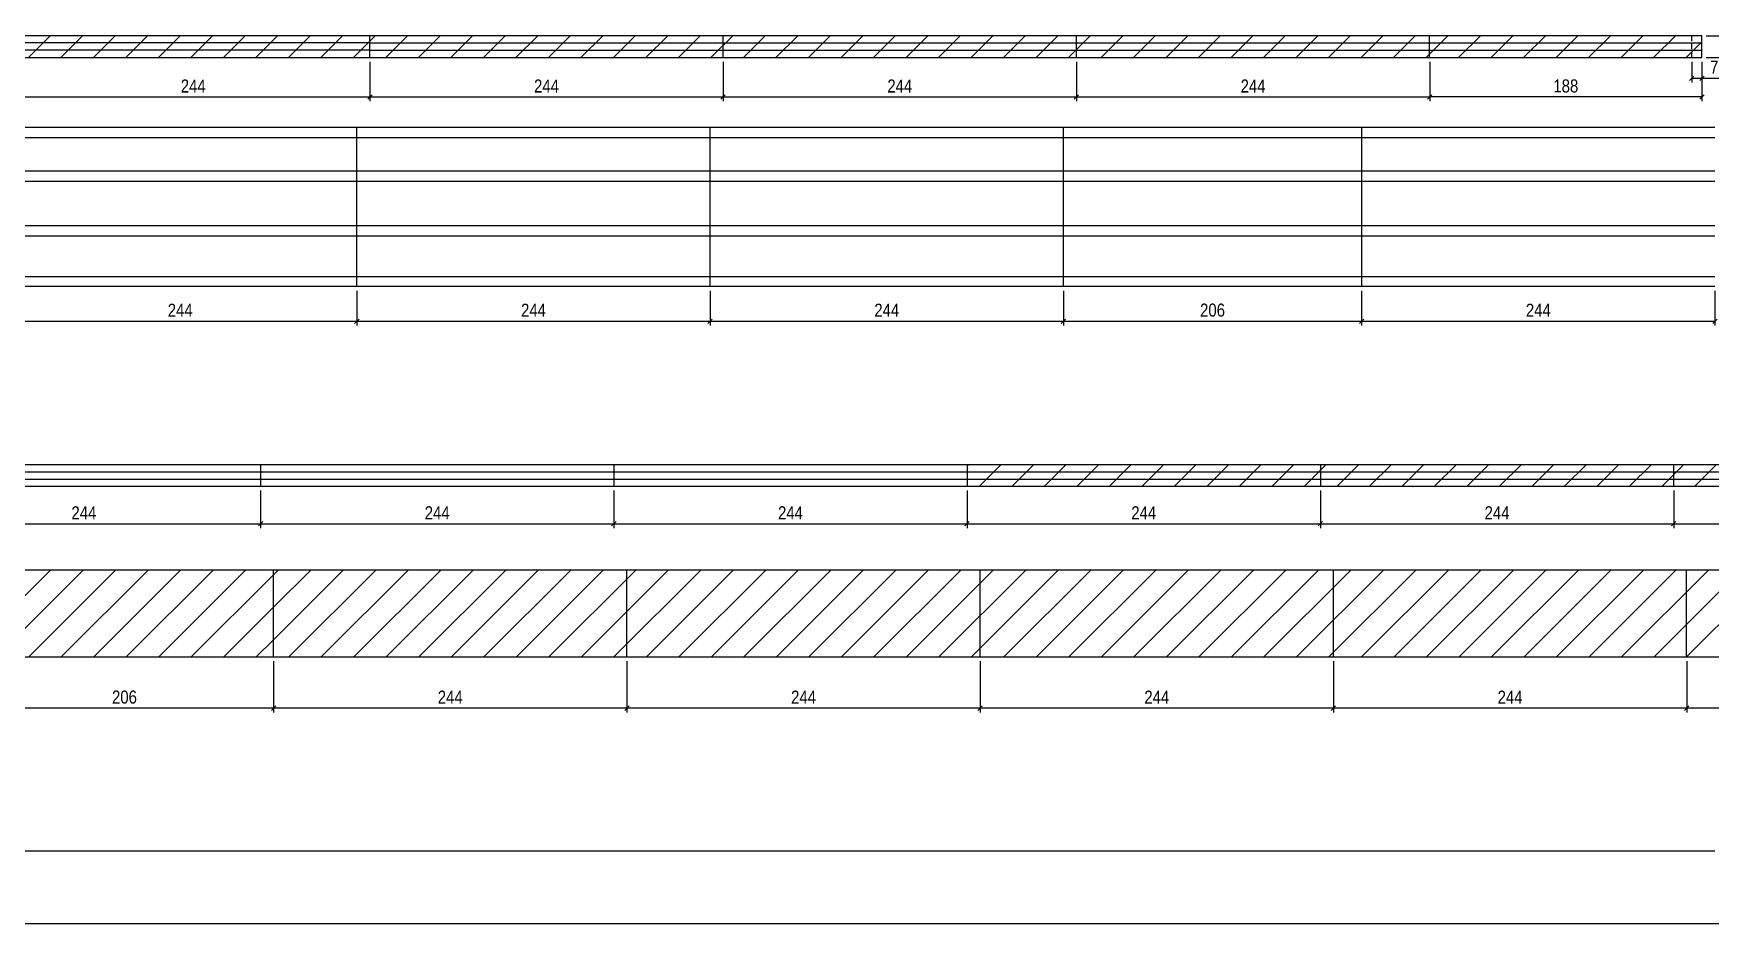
# Model space of a CAD drawing. Extents: x -3557 to 8661, y -614 to 3008.
# Drawn here: x -2554 to -1396, y 1970 to 2585 of the extents above; entities that cross this region are included whole.
import ezdxf

# ---------------------------------------------------------------- set-up
doc = ezdxf.new("R2010")
doc.units = 0
doc.linetypes.add('HIDDEN', pattern=[0.375, 0.25, -0.125])
for name, color, linetype in [('71', 6, 'Continuous'), ('COTA', 241, 'Continuous'), ('F-LAJES', 3, 'Continuous'), ('Painéis', 200, 'Continuous'), ('SARR_2.2x7', 40, 'Continuous')]:
    doc.layers.add(name, color=color, linetype=linetype)
doc.layers.add('Hachura', color=251, linetype='Continuous', lineweight=9)
doc.styles.add('COTA TECNICA-50', font='techl___.ttf', dxfattribs={"height": 9})
doc.dimstyles.new('COTA PAINEL-50', dxfattribs={"dimtxt": 9, "dimasz": 3, "dimexe": 3, "dimexo": 3, "dimgap": 3, "dimtad": 1, "dimdec": 1, "dimzin": 12, "dimdsep": 46, "dimtxsty": 'COTA TECNICA-50', "dimblk1": 'OBLIQUE', "dimblk2": 'OBLIQUE', "dimsah": 1, "dimcen": 0.9, "dimclrd": 4, "dimclre": 4, "dimclrt": 240, "dimadec": 1, "dimazin": 3, "dimtfac": 1, "dimtdec": 1, "dimtmove": 0, "dimatfit": 3, "dimfxl": 1, "dimtolj": 1, "dimtzin": 12, "dimarcsym": 0})
pattern_1 = [(45, (-5980.992, -34.354), (-11.22532, 11.22532), [])]

# ---------------------------------------------------------------- blocks, each defined once
blk = doc.blocks.new('_Oblique')
at = {"color": 0, "linetype": 'ByBlock', "lineweight": -2}
blk.add_line((-0.5, -0.5), (0.5, 0.5), dxfattribs=at)
blk = doc.blocks.new('*D242')
at = {"layer": 'COTA', "color": 4, "lineweight": -2, "transparency": 16777216}
for p, q in [((-1900.3, 2151.5), (-1900.3, 2116.1)), ((-1656.3, 2151.5), (-1656.3, 2116.1)), ((-1656.3, 2119.1), (-1900.3, 2119.1))]:
    blk.add_line(p, q, dxfattribs=at)
at = {"layer": 'Defpoints', "color": 0, "transparency": 16777216}
for p in [(-1900.3, 2154.5), (-1656.3, 2154.5), (-1900.3, 2119.1)]:
    blk.add_point(p, dxfattribs=at)
at = {"layer": 'COTA', "color": 4, "lineweight": -2, "transparency": 16777216, "xscale": 3, "yscale": 3, "zscale": 3, "rotation": 180}
blk.add_blockref('_Oblique', (-1900.3, 2119.1), dxfattribs=at)
at = {"layer": 'COTA', "color": 4, "lineweight": -2, "transparency": 16777216, "xscale": 3, "yscale": 3, "zscale": 3}
blk.add_blockref('_Oblique', (-1656.3, 2119.1), dxfattribs=at)
at = {"layer": 'COTA', "color": 240, "transparency": 16777216, "insert": (-1778.3, 2126.7), "char_height": 9, "attachment_point": 5, "style": 'COTA TECNICA-50'}
blk.add_mtext('\\A1;244', dxfattribs=at)
blk = doc.blocks.new('*D472')
at = {"layer": 'COTA', "color": 4, "lineweight": -2, "transparency": 16777216}
for p, q in [((-2144.3, 2151.5), (-2144.3, 2116.1)), ((-1900.3, 2151.5), (-1900.3, 2116.1)), ((-1900.3, 2119.1), (-2144.3, 2119.1))]:
    blk.add_line(p, q, dxfattribs=at)
at = {"layer": 'Defpoints', "color": 0, "transparency": 16777216}
for p in [(-2144.3, 2154.5), (-1900.3, 2154.5), (-2144.3, 2119.1)]:
    blk.add_point(p, dxfattribs=at)
at = {"layer": 'COTA', "color": 4, "lineweight": -2, "transparency": 16777216, "xscale": 3, "yscale": 3, "zscale": 3, "rotation": 180}
blk.add_blockref('_Oblique', (-2144.3, 2119.1), dxfattribs=at)
at = {"layer": 'COTA', "color": 4, "lineweight": -2, "transparency": 16777216, "xscale": 3, "yscale": 3, "zscale": 3}
blk.add_blockref('_Oblique', (-1900.3, 2119.1), dxfattribs=at)
at = {"layer": 'COTA', "color": 240, "transparency": 16777216, "insert": (-2022.3, 2126.7), "char_height": 9, "attachment_point": 5, "style": 'COTA TECNICA-50'}
blk.add_mtext('\\A1;244', dxfattribs=at)
blk = doc.blocks.new('*D473')
at = {"layer": 'COTA', "color": 4, "lineweight": -2, "transparency": 16777216}
for p, q in [((-2388.3, 2151.5), (-2388.3, 2116.1)), ((-2144.3, 2151.5), (-2144.3, 2116.1)), ((-2144.3, 2119.1), (-2388.3, 2119.1))]:
    blk.add_line(p, q, dxfattribs=at)
at = {"layer": 'Defpoints', "color": 0, "transparency": 16777216}
for p in [(-2388.3, 2154.5), (-2144.3, 2154.5), (-2388.3, 2119.1)]:
    blk.add_point(p, dxfattribs=at)
at = {"layer": 'COTA', "color": 4, "lineweight": -2, "transparency": 16777216, "xscale": 3, "yscale": 3, "zscale": 3, "rotation": 180}
blk.add_blockref('_Oblique', (-2388.3, 2119.1), dxfattribs=at)
at = {"layer": 'COTA', "color": 4, "lineweight": -2, "transparency": 16777216, "xscale": 3, "yscale": 3, "zscale": 3}
blk.add_blockref('_Oblique', (-2144.3, 2119.1), dxfattribs=at)
at = {"layer": 'COTA', "color": 240, "transparency": 16777216, "insert": (-2266.3, 2126.7), "char_height": 9, "attachment_point": 5, "style": 'COTA TECNICA-50'}
blk.add_mtext('\\A1;244', dxfattribs=at)
blk = doc.blocks.new('*D474')
at = {"layer": 'COTA', "color": 4, "lineweight": -2, "transparency": 16777216}
for p, q in [((-2594.3, 2151.5), (-2594.3, 2116.1)), ((-2388.3, 2151.5), (-2388.3, 2116.1)), ((-2388.3, 2119.1), (-2594.3, 2119.1))]:
    blk.add_line(p, q, dxfattribs=at)
at = {"layer": 'Defpoints', "color": 0, "transparency": 16777216}
for p in [(-2594.3, 2154.5), (-2388.3, 2154.5), (-2594.3, 2119.1)]:
    blk.add_point(p, dxfattribs=at)
at = {"layer": 'COTA', "color": 4, "lineweight": -2, "transparency": 16777216, "xscale": 3, "yscale": 3, "zscale": 3, "rotation": 180}
blk.add_blockref('_Oblique', (-2594.3, 2119.1), dxfattribs=at)
at = {"layer": 'COTA', "color": 4, "lineweight": -2, "transparency": 16777216, "xscale": 3, "yscale": 3, "zscale": 3}
blk.add_blockref('_Oblique', (-2388.3, 2119.1), dxfattribs=at)
at = {"layer": 'COTA', "color": 240, "transparency": 16777216, "insert": (-2491.3, 2126.7), "char_height": 9, "attachment_point": 5, "style": 'COTA TECNICA-50'}
blk.add_mtext('\\A1;206', dxfattribs=at)
blk = doc.blocks.new('*D476')
at = {"layer": 'COTA', "color": 4, "lineweight": -2, "transparency": 16777216}
for p, q in [((-1412.3, 2151.5), (-1412.3, 2116.1)), ((-1168.3, 2151.5), (-1168.3, 2116.1)), ((-1168.3, 2119.1), (-1412.3, 2119.1))]:
    blk.add_line(p, q, dxfattribs=at)
at = {"layer": 'Defpoints', "color": 0, "transparency": 16777216}
for p in [(-1412.3, 2154.5), (-1168.3, 2154.5), (-1412.3, 2119.1)]:
    blk.add_point(p, dxfattribs=at)
at = {"layer": 'COTA', "color": 4, "lineweight": -2, "transparency": 16777216, "xscale": 3, "yscale": 3, "zscale": 3, "rotation": 180}
blk.add_blockref('_Oblique', (-1412.3, 2119.1), dxfattribs=at)
at = {"layer": 'COTA', "color": 4, "lineweight": -2, "transparency": 16777216, "xscale": 3, "yscale": 3, "zscale": 3}
blk.add_blockref('_Oblique', (-1168.3, 2119.1), dxfattribs=at)
at = {"layer": 'COTA', "color": 240, "transparency": 16777216, "insert": (-1290.3, 2126.7), "char_height": 9, "attachment_point": 5, "style": 'COTA TECNICA-50'}
blk.add_mtext('\\A1;244', dxfattribs=at)
blk = doc.blocks.new('*D477')
at = {"layer": 'COTA', "color": 4, "lineweight": -2, "transparency": 16777216}
for p, q in [((-1656.3, 2151.5), (-1656.3, 2116.1)), ((-1412.3, 2151.5), (-1412.3, 2116.1)), ((-1412.3, 2119.1), (-1656.3, 2119.1))]:
    blk.add_line(p, q, dxfattribs=at)
at = {"layer": 'Defpoints', "color": 0, "transparency": 16777216}
for p in [(-1656.3, 2154.5), (-1412.3, 2154.5), (-1656.3, 2119.1)]:
    blk.add_point(p, dxfattribs=at)
at = {"layer": 'COTA', "color": 4, "lineweight": -2, "transparency": 16777216, "xscale": 3, "yscale": 3, "zscale": 3, "rotation": 180}
blk.add_blockref('_Oblique', (-1656.3, 2119.1), dxfattribs=at)
at = {"layer": 'COTA', "color": 4, "lineweight": -2, "transparency": 16777216, "xscale": 3, "yscale": 3, "zscale": 3}
blk.add_blockref('_Oblique', (-1412.3, 2119.1), dxfattribs=at)
at = {"layer": 'COTA', "color": 240, "transparency": 16777216, "insert": (-1534.3, 2126.7), "char_height": 9, "attachment_point": 5, "style": 'COTA TECNICA-50'}
blk.add_mtext('\\A1;244', dxfattribs=at)
blk = doc.blocks.new('*D449')
at = {"layer": 'COTA', "color": 4, "lineweight": -2, "transparency": 16777216}
for p, q in [((-2641.3, 2269.3), (-2641.3, 2243.5)), ((-2397.3, 2269.3), (-2397.3, 2243.5)), ((-2641.3, 2246.5), (-2397.3, 2246.5))]:
    blk.add_line(p, q, dxfattribs=at)
at = {"layer": 'Defpoints', "color": 0, "transparency": 16777216}
for p in [(-2641.3, 2272.3), (-2397.3, 2272.3), (-2397.3, 2246.5)]:
    blk.add_point(p, dxfattribs=at)
at = {"layer": 'COTA', "color": 4, "lineweight": -2, "transparency": 16777216, "xscale": 3, "yscale": 3, "zscale": 3, "rotation": 180}
blk.add_blockref('_Oblique', (-2641.3, 2246.5), dxfattribs=at)
at = {"layer": 'COTA', "color": 4, "lineweight": -2, "transparency": 16777216, "xscale": 3, "yscale": 3, "zscale": 3}
blk.add_blockref('_Oblique', (-2397.3, 2246.5), dxfattribs=at)
at = {"layer": 'COTA', "color": 240, "transparency": 16777216, "insert": (-2519.3, 2254), "char_height": 9, "attachment_point": 5, "style": 'COTA TECNICA-50'}
blk.add_mtext('\\A1;244', dxfattribs=at)
blk = doc.blocks.new('*D450')
at = {"layer": 'COTA', "color": 4, "lineweight": -2, "transparency": 16777216}
for p, q in [((-2397.3, 2269.3), (-2397.3, 2243.5)), ((-2153.3, 2269.3), (-2153.3, 2243.5)), ((-2397.3, 2246.5), (-2153.3, 2246.5))]:
    blk.add_line(p, q, dxfattribs=at)
at = {"layer": 'Defpoints', "color": 0, "transparency": 16777216}
for p in [(-2397.3, 2272.3), (-2153.3, 2272.3), (-2153.3, 2246.5)]:
    blk.add_point(p, dxfattribs=at)
at = {"layer": 'COTA', "color": 4, "lineweight": -2, "transparency": 16777216, "xscale": 3, "yscale": 3, "zscale": 3, "rotation": 180}
blk.add_blockref('_Oblique', (-2397.3, 2246.5), dxfattribs=at)
at = {"layer": 'COTA', "color": 4, "lineweight": -2, "transparency": 16777216, "xscale": 3, "yscale": 3, "zscale": 3}
blk.add_blockref('_Oblique', (-2153.3, 2246.5), dxfattribs=at)
at = {"layer": 'COTA', "color": 240, "transparency": 16777216, "insert": (-2275.3, 2254), "char_height": 9, "attachment_point": 5, "style": 'COTA TECNICA-50'}
blk.add_mtext('\\A1;244', dxfattribs=at)
blk = doc.blocks.new('*D451')
at = {"layer": 'COTA', "color": 4, "lineweight": -2, "transparency": 16777216}
for p, q in [((-2153.3, 2269.3), (-2153.3, 2243.5)), ((-1909.3, 2269.3), (-1909.3, 2243.5)), ((-2153.3, 2246.5), (-1909.3, 2246.5))]:
    blk.add_line(p, q, dxfattribs=at)
at = {"layer": 'Defpoints', "color": 0, "transparency": 16777216}
for p in [(-2153.3, 2272.3), (-1909.3, 2272.3), (-1909.3, 2246.5)]:
    blk.add_point(p, dxfattribs=at)
at = {"layer": 'COTA', "color": 4, "lineweight": -2, "transparency": 16777216, "xscale": 3, "yscale": 3, "zscale": 3, "rotation": 180}
blk.add_blockref('_Oblique', (-2153.3, 2246.5), dxfattribs=at)
at = {"layer": 'COTA', "color": 4, "lineweight": -2, "transparency": 16777216, "xscale": 3, "yscale": 3, "zscale": 3}
blk.add_blockref('_Oblique', (-1909.3, 2246.5), dxfattribs=at)
at = {"layer": 'COTA', "color": 240, "transparency": 16777216, "insert": (-2031.3, 2254), "char_height": 9, "attachment_point": 5, "style": 'COTA TECNICA-50'}
blk.add_mtext('\\A1;244', dxfattribs=at)
blk = doc.blocks.new('*D452')
at = {"layer": 'COTA', "color": 4, "lineweight": -2, "transparency": 16777216}
for p, q in [((-1909.3, 2269.3), (-1909.3, 2243.5)), ((-1665.3, 2269.3), (-1665.3, 2243.5)), ((-1909.3, 2246.5), (-1665.3, 2246.5))]:
    blk.add_line(p, q, dxfattribs=at)
at = {"layer": 'Defpoints', "color": 0, "transparency": 16777216}
for p in [(-1909.3, 2272.3), (-1665.3, 2272.3), (-1665.3, 2246.5)]:
    blk.add_point(p, dxfattribs=at)
at = {"layer": 'COTA', "color": 4, "lineweight": -2, "transparency": 16777216, "xscale": 3, "yscale": 3, "zscale": 3, "rotation": 180}
blk.add_blockref('_Oblique', (-1909.3, 2246.5), dxfattribs=at)
at = {"layer": 'COTA', "color": 4, "lineweight": -2, "transparency": 16777216, "xscale": 3, "yscale": 3, "zscale": 3}
blk.add_blockref('_Oblique', (-1665.3, 2246.5), dxfattribs=at)
at = {"layer": 'COTA', "color": 240, "transparency": 16777216, "insert": (-1787.3, 2254), "char_height": 9, "attachment_point": 5, "style": 'COTA TECNICA-50'}
blk.add_mtext('\\A1;244', dxfattribs=at)
blk = doc.blocks.new('*D453')
at = {"layer": 'COTA', "color": 4, "lineweight": -2, "transparency": 16777216}
for p, q in [((-1665.3, 2269.3), (-1665.3, 2243.5)), ((-1421.3, 2269.3), (-1421.3, 2243.5)), ((-1665.3, 2246.5), (-1421.3, 2246.5))]:
    blk.add_line(p, q, dxfattribs=at)
at = {"layer": 'Defpoints', "color": 0, "transparency": 16777216}
for p in [(-1665.3, 2272.3), (-1421.3, 2272.3), (-1421.3, 2246.5)]:
    blk.add_point(p, dxfattribs=at)
at = {"layer": 'COTA', "color": 4, "lineweight": -2, "transparency": 16777216, "xscale": 3, "yscale": 3, "zscale": 3, "rotation": 180}
blk.add_blockref('_Oblique', (-1665.3, 2246.5), dxfattribs=at)
at = {"layer": 'COTA', "color": 4, "lineweight": -2, "transparency": 16777216, "xscale": 3, "yscale": 3, "zscale": 3}
blk.add_blockref('_Oblique', (-1421.3, 2246.5), dxfattribs=at)
at = {"layer": 'COTA', "color": 240, "transparency": 16777216, "insert": (-1543.3, 2254), "char_height": 9, "attachment_point": 5, "style": 'COTA TECNICA-50'}
blk.add_mtext('\\A1;244', dxfattribs=at)
blk = doc.blocks.new('*D454')
at = {"layer": 'COTA', "color": 4, "lineweight": -2, "transparency": 16777216}
for p, q in [((-1421.3, 2269.3), (-1421.3, 2243.5)), ((-1177.3, 2269.3), (-1177.3, 2243.5)), ((-1421.3, 2246.5), (-1177.3, 2246.5))]:
    blk.add_line(p, q, dxfattribs=at)
at = {"layer": 'Defpoints', "color": 0, "transparency": 16777216}
for p in [(-1421.3, 2272.3), (-1177.3, 2272.3), (-1177.3, 2246.5)]:
    blk.add_point(p, dxfattribs=at)
at = {"layer": 'COTA', "color": 4, "lineweight": -2, "transparency": 16777216, "xscale": 3, "yscale": 3, "zscale": 3, "rotation": 180}
blk.add_blockref('_Oblique', (-1421.3, 2246.5), dxfattribs=at)
at = {"layer": 'COTA', "color": 4, "lineweight": -2, "transparency": 16777216, "xscale": 3, "yscale": 3, "zscale": 3}
blk.add_blockref('_Oblique', (-1177.3, 2246.5), dxfattribs=at)
at = {"layer": 'COTA', "color": 240, "transparency": 16777216, "insert": (-1299.3, 2254), "char_height": 9, "attachment_point": 5, "style": 'COTA TECNICA-50'}
blk.add_mtext('\\A1;244', dxfattribs=at)
blk = doc.blocks.new('*D276')
at = {"layer": 'COTA', "color": 4, "lineweight": -2, "transparency": 16777216}
for p, q in [((-2574.8, 2407.2), (-2574.8, 2383.3)), ((-2330.8, 2407.2), (-2330.8, 2383.3)), ((-2574.8, 2386.3), (-2330.8, 2386.3))]:
    blk.add_line(p, q, dxfattribs=at)
at = {"layer": 'Defpoints', "color": 0, "transparency": 16777216}
for p in [(-2574.8, 2410.2), (-2330.8, 2410.2), (-2330.8, 2386.3)]:
    blk.add_point(p, dxfattribs=at)
at = {"layer": 'COTA', "color": 4, "lineweight": -2, "transparency": 16777216, "xscale": 3, "yscale": 3, "zscale": 3, "rotation": 180}
blk.add_blockref('_Oblique', (-2574.8, 2386.3), dxfattribs=at)
at = {"layer": 'COTA', "color": 4, "lineweight": -2, "transparency": 16777216, "xscale": 3, "yscale": 3, "zscale": 3}
blk.add_blockref('_Oblique', (-2330.8, 2386.3), dxfattribs=at)
at = {"layer": 'COTA', "color": 240, "transparency": 16777216, "insert": (-2452.8, 2393.9), "char_height": 9, "attachment_point": 5, "style": 'COTA TECNICA-50'}
blk.add_mtext('\\A1;244', dxfattribs=at)
blk = doc.blocks.new('*D277')
at = {"layer": 'COTA', "color": 4, "lineweight": -2, "transparency": 16777216}
for p, q in [((-2330.8, 2407.2), (-2330.8, 2383.3)), ((-2086.8, 2407.2), (-2086.8, 2383.3)), ((-2330.8, 2386.3), (-2086.8, 2386.3))]:
    blk.add_line(p, q, dxfattribs=at)
at = {"layer": 'Defpoints', "color": 0, "transparency": 16777216}
for p in [(-2330.8, 2410.2), (-2086.8, 2410.2), (-2086.8, 2386.3)]:
    blk.add_point(p, dxfattribs=at)
at = {"layer": 'COTA', "color": 4, "lineweight": -2, "transparency": 16777216, "xscale": 3, "yscale": 3, "zscale": 3, "rotation": 180}
blk.add_blockref('_Oblique', (-2330.8, 2386.3), dxfattribs=at)
at = {"layer": 'COTA', "color": 4, "lineweight": -2, "transparency": 16777216, "xscale": 3, "yscale": 3, "zscale": 3}
blk.add_blockref('_Oblique', (-2086.8, 2386.3), dxfattribs=at)
at = {"layer": 'COTA', "color": 240, "transparency": 16777216, "insert": (-2208.8, 2393.9), "char_height": 9, "attachment_point": 5, "style": 'COTA TECNICA-50'}
blk.add_mtext('\\A1;244', dxfattribs=at)
blk = doc.blocks.new('*D278')
at = {"layer": 'COTA', "color": 4, "lineweight": -2, "transparency": 16777216}
for p, q in [((-2086.8, 2407.2), (-2086.8, 2383.3)), ((-1842.8, 2407.2), (-1842.8, 2383.3)), ((-2086.8, 2386.3), (-1842.8, 2386.3))]:
    blk.add_line(p, q, dxfattribs=at)
at = {"layer": 'Defpoints', "color": 0, "transparency": 16777216}
for p in [(-2086.8, 2410.2), (-1842.8, 2410.2), (-1842.8, 2386.3)]:
    blk.add_point(p, dxfattribs=at)
at = {"layer": 'COTA', "color": 4, "lineweight": -2, "transparency": 16777216, "xscale": 3, "yscale": 3, "zscale": 3, "rotation": 180}
blk.add_blockref('_Oblique', (-2086.8, 2386.3), dxfattribs=at)
at = {"layer": 'COTA', "color": 4, "lineweight": -2, "transparency": 16777216, "xscale": 3, "yscale": 3, "zscale": 3}
blk.add_blockref('_Oblique', (-1842.8, 2386.3), dxfattribs=at)
at = {"layer": 'COTA', "color": 240, "transparency": 16777216, "insert": (-1964.8, 2393.9), "char_height": 9, "attachment_point": 5, "style": 'COTA TECNICA-50'}
blk.add_mtext('\\A1;244', dxfattribs=at)
blk = doc.blocks.new('*D279')
at = {"layer": 'COTA', "color": 4, "lineweight": -2, "transparency": 16777216}
for p, q in [((-1842.8, 2407.2), (-1842.8, 2383.3)), ((-1636.8, 2407.2), (-1636.8, 2383.3)), ((-1842.8, 2386.3), (-1636.8, 2386.3))]:
    blk.add_line(p, q, dxfattribs=at)
at = {"layer": 'Defpoints', "color": 0, "transparency": 16777216}
for p in [(-1842.8, 2410.2), (-1636.8, 2410.2), (-1636.8, 2386.3)]:
    blk.add_point(p, dxfattribs=at)
at = {"layer": 'COTA', "color": 4, "lineweight": -2, "transparency": 16777216, "xscale": 3, "yscale": 3, "zscale": 3, "rotation": 180}
blk.add_blockref('_Oblique', (-1842.8, 2386.3), dxfattribs=at)
at = {"layer": 'COTA', "color": 4, "lineweight": -2, "transparency": 16777216, "xscale": 3, "yscale": 3, "zscale": 3}
blk.add_blockref('_Oblique', (-1636.8, 2386.3), dxfattribs=at)
at = {"layer": 'COTA', "color": 240, "transparency": 16777216, "insert": (-1739.8, 2393.9), "char_height": 9, "attachment_point": 5, "style": 'COTA TECNICA-50'}
blk.add_mtext('\\A1;206', dxfattribs=at)
blk = doc.blocks.new('*D280')
at = {"layer": 'COTA', "color": 4, "lineweight": -2, "transparency": 16777216}
for p, q in [((-1636.8, 2407.2), (-1636.8, 2383.3)), ((-1392.8, 2407.2), (-1392.8, 2383.3)), ((-1636.8, 2386.3), (-1392.8, 2386.3))]:
    blk.add_line(p, q, dxfattribs=at)
at = {"layer": 'Defpoints', "color": 0, "transparency": 16777216}
for p in [(-1636.8, 2410.2), (-1392.8, 2410.2), (-1392.8, 2386.3)]:
    blk.add_point(p, dxfattribs=at)
at = {"layer": 'COTA', "color": 4, "lineweight": -2, "transparency": 16777216, "xscale": 3, "yscale": 3, "zscale": 3, "rotation": 180}
blk.add_blockref('_Oblique', (-1636.8, 2386.3), dxfattribs=at)
at = {"layer": 'COTA', "color": 4, "lineweight": -2, "transparency": 16777216, "xscale": 3, "yscale": 3, "zscale": 3}
blk.add_blockref('_Oblique', (-1392.8, 2386.3), dxfattribs=at)
at = {"layer": 'COTA', "color": 240, "transparency": 16777216, "insert": (-1514.8, 2393.9), "char_height": 9, "attachment_point": 5, "style": 'COTA TECNICA-50'}
blk.add_mtext('\\A1;244', dxfattribs=at)
blk = doc.blocks.new('*D282')
at = {"layer": 'COTA', "color": 4, "lineweight": -2, "transparency": 16777216}
for p, q in [((-1589.8, 2565.4), (-1589.8, 2538.2)), ((-1401.8, 2565.4), (-1401.8, 2538.2)), ((-1401.8, 2541.2), (-1589.8, 2541.2))]:
    blk.add_line(p, q, dxfattribs=at)
at = {"layer": 'Defpoints', "color": 0, "transparency": 16777216}
for p in [(-1589.8, 2568.4), (-1401.8, 2568.4), (-1589.8, 2541.2)]:
    blk.add_point(p, dxfattribs=at)
at = {"layer": 'COTA', "color": 4, "lineweight": -2, "transparency": 16777216, "xscale": 3, "yscale": 3, "zscale": 3, "rotation": 180}
blk.add_blockref('_Oblique', (-1589.8, 2541.2), dxfattribs=at)
at = {"layer": 'COTA', "color": 4, "lineweight": -2, "transparency": 16777216, "xscale": 3, "yscale": 3, "zscale": 3}
blk.add_blockref('_Oblique', (-1401.8, 2541.2), dxfattribs=at)
at = {"layer": 'COTA', "color": 240, "transparency": 16777216, "insert": (-1495.8, 2548.7), "char_height": 9, "attachment_point": 5, "style": 'COTA TECNICA-50'}
blk.add_mtext('\\A1;188', dxfattribs=at)
blk = doc.blocks.new('*D286')
at = {"layer": 'COTA', "color": 4, "lineweight": -2, "transparency": 16777216}
for p, q in [((-1408.8, 2565.4), (-1408.8, 2551.1)), ((-1401.8, 2565.4), (-1401.8, 2551.1)), ((-1408.8, 2554.1), (-1401.8, 2554.1)), ((-1401.8, 2554.1), (-1387.7, 2554.1))]:
    blk.add_line(p, q, dxfattribs=at)
at = {"layer": 'Defpoints', "color": 0, "transparency": 16777216}
for p in [(-1408.8, 2568.4), (-1401.8, 2568.4), (-1401.8, 2554.1)]:
    blk.add_point(p, dxfattribs=at)
at = {"layer": 'COTA', "color": 4, "lineweight": -2, "transparency": 16777216, "xscale": 3, "yscale": 3, "zscale": 3, "rotation": 180}
blk.add_blockref('_Oblique', (-1408.8, 2554.1), dxfattribs=at)
at = {"layer": 'COTA', "color": 4, "lineweight": -2, "transparency": 16777216, "xscale": 3, "yscale": 3, "zscale": 3}
blk.add_blockref('_Oblique', (-1401.8, 2554.1), dxfattribs=at)
at = {"layer": 'COTA', "color": 240, "transparency": 16777216, "insert": (-1393.3, 2561.7), "char_height": 9, "attachment_point": 5, "style": 'COTA TECNICA-50'}
blk.add_mtext('\\A1;7', dxfattribs=at)
blk = doc.blocks.new('*D287')
at = {"layer": 'COTA', "color": 4, "lineweight": -2, "transparency": 16777216}
for p, q in [((-1398.8, 2583.4), (-1356.7, 2583.4)), ((-1359.7, 2583.4), (-1359.7, 2568.4)), ((-1398.8, 2568.4), (-1356.7, 2568.4))]:
    blk.add_line(p, q, dxfattribs=at)
at = {"layer": 'Defpoints', "color": 0, "transparency": 16777216}
for p in [(-1401.8, 2583.4), (-1401.8, 2568.4), (-1359.7, 2568.4)]:
    blk.add_point(p, dxfattribs=at)
at = {"layer": 'COTA', "color": 4, "lineweight": -2, "transparency": 16777216, "xscale": 3, "yscale": 3, "zscale": 3}
for p, rotation in [((-1359.7, 2583.4), 90), ((-1359.7, 2568.4), 270)]:
    blk.add_blockref('_Oblique', p, dxfattribs=dict(at, rotation=rotation))
at = {"layer": 'COTA', "color": 240, "transparency": 16777216, "insert": (-1367.3, 2575.9), "char_height": 9, "attachment_point": 5, "rotation": 90, "style": 'COTA TECNICA-50'}
blk.add_mtext('\\A1;15', dxfattribs=at)
blk = doc.blocks.new('*D289')
at = {"layer": 'COTA', "color": 4, "lineweight": -2, "transparency": 16777216}
for p, q in [((-2565.8, 2565.4), (-2565.8, 2538.2)), ((-2321.8, 2565.4), (-2321.8, 2538.2)), ((-2565.8, 2541.2), (-2321.8, 2541.2))]:
    blk.add_line(p, q, dxfattribs=at)
at = {"layer": 'Defpoints', "color": 0, "transparency": 16777216}
for p in [(-2565.8, 2568.4), (-2321.8, 2568.4), (-2321.8, 2541.2)]:
    blk.add_point(p, dxfattribs=at)
at = {"layer": 'COTA', "color": 4, "lineweight": -2, "transparency": 16777216, "xscale": 3, "yscale": 3, "zscale": 3, "rotation": 180}
blk.add_blockref('_Oblique', (-2565.8, 2541.2), dxfattribs=at)
at = {"layer": 'COTA', "color": 4, "lineweight": -2, "transparency": 16777216, "xscale": 3, "yscale": 3, "zscale": 3}
blk.add_blockref('_Oblique', (-2321.8, 2541.2), dxfattribs=at)
at = {"layer": 'COTA', "color": 240, "transparency": 16777216, "insert": (-2443.8, 2548.7), "char_height": 9, "attachment_point": 5, "style": 'COTA TECNICA-50'}
blk.add_mtext('\\A1;244', dxfattribs=at)
blk = doc.blocks.new('*D290')
at = {"layer": 'COTA', "color": 4, "lineweight": -2, "transparency": 16777216}
for p, q in [((-2321.8, 2565.4), (-2321.8, 2538.2)), ((-2077.8, 2565.4), (-2077.8, 2538.2)), ((-2321.8, 2541.2), (-2077.8, 2541.2))]:
    blk.add_line(p, q, dxfattribs=at)
at = {"layer": 'Defpoints', "color": 0, "transparency": 16777216}
for p in [(-2321.8, 2568.4), (-2077.8, 2568.4), (-2077.8, 2541.2)]:
    blk.add_point(p, dxfattribs=at)
at = {"layer": 'COTA', "color": 4, "lineweight": -2, "transparency": 16777216, "xscale": 3, "yscale": 3, "zscale": 3, "rotation": 180}
blk.add_blockref('_Oblique', (-2321.8, 2541.2), dxfattribs=at)
at = {"layer": 'COTA', "color": 4, "lineweight": -2, "transparency": 16777216, "xscale": 3, "yscale": 3, "zscale": 3}
blk.add_blockref('_Oblique', (-2077.8, 2541.2), dxfattribs=at)
at = {"layer": 'COTA', "color": 240, "transparency": 16777216, "insert": (-2199.8, 2548.7), "char_height": 9, "attachment_point": 5, "style": 'COTA TECNICA-50'}
blk.add_mtext('\\A1;244', dxfattribs=at)
blk = doc.blocks.new('*D291')
at = {"layer": 'COTA', "color": 4, "lineweight": -2, "transparency": 16777216}
for p, q in [((-2077.8, 2565.4), (-2077.8, 2538.2)), ((-1833.8, 2565.4), (-1833.8, 2538.2)), ((-2077.8, 2541.2), (-1833.8, 2541.2))]:
    blk.add_line(p, q, dxfattribs=at)
at = {"layer": 'Defpoints', "color": 0, "transparency": 16777216}
for p in [(-2077.8, 2568.4), (-1833.8, 2568.4), (-1833.8, 2541.2)]:
    blk.add_point(p, dxfattribs=at)
at = {"layer": 'COTA', "color": 4, "lineweight": -2, "transparency": 16777216, "xscale": 3, "yscale": 3, "zscale": 3, "rotation": 180}
blk.add_blockref('_Oblique', (-2077.8, 2541.2), dxfattribs=at)
at = {"layer": 'COTA', "color": 4, "lineweight": -2, "transparency": 16777216, "xscale": 3, "yscale": 3, "zscale": 3}
blk.add_blockref('_Oblique', (-1833.8, 2541.2), dxfattribs=at)
at = {"layer": 'COTA', "color": 240, "transparency": 16777216, "insert": (-1955.8, 2548.7), "char_height": 9, "attachment_point": 5, "style": 'COTA TECNICA-50'}
blk.add_mtext('\\A1;244', dxfattribs=at)
blk = doc.blocks.new('*D292')
at = {"layer": 'COTA', "color": 4, "lineweight": -2, "transparency": 16777216}
for p, q in [((-1833.8, 2565.4), (-1833.8, 2538.2)), ((-1589.8, 2565.4), (-1589.8, 2538.2)), ((-1833.8, 2541.2), (-1589.8, 2541.2))]:
    blk.add_line(p, q, dxfattribs=at)
at = {"layer": 'Defpoints', "color": 0, "transparency": 16777216}
for p in [(-1833.8, 2568.4), (-1589.8, 2568.4), (-1589.8, 2541.2)]:
    blk.add_point(p, dxfattribs=at)
at = {"layer": 'COTA', "color": 4, "lineweight": -2, "transparency": 16777216, "xscale": 3, "yscale": 3, "zscale": 3, "rotation": 180}
blk.add_blockref('_Oblique', (-1833.8, 2541.2), dxfattribs=at)
at = {"layer": 'COTA', "color": 4, "lineweight": -2, "transparency": 16777216, "xscale": 3, "yscale": 3, "zscale": 3}
blk.add_blockref('_Oblique', (-1589.8, 2541.2), dxfattribs=at)
at = {"layer": 'COTA', "color": 240, "transparency": 16777216, "insert": (-1711.8, 2548.7), "char_height": 9, "attachment_point": 5, "style": 'COTA TECNICA-50'}
blk.add_mtext('\\A1;244', dxfattribs=at)

msp = doc.modelspace()

# ---------------------------------------------------------------- hatches: boundary and pattern name
at = {"layer": 'Hachura', "linetype": 'ByBlock'}
h = msp.add_hatch(dxfattribs=at)
h.set_pattern_fill('ANSI31', color=256, scale=5)
h.set_pattern_definition([(45, (-5942.94, -120.853), (-11.22532, 11.22532), [])])
h.paths.add_polyline_path([(-3053.84, 2583.45), (-3297.84, 2583.45), (-3297.84, 2568.45), (-3053.84, 2568.45)])
h.paths.add_polyline_path([(-2809.84, 2583.45), (-3053.84, 2583.45), (-3053.84, 2568.45), (-2809.84, 2568.45)])
h.paths.add_polyline_path([(-2565.84, 2583.45), (-2809.84, 2583.45), (-2809.84, 2568.45), (-2565.84, 2568.45)])
h.paths.add_polyline_path([(-2321.84, 2583.45), (-2565.84, 2583.45), (-2565.84, 2568.45), (-2321.84, 2568.45)])
h.paths.add_polyline_path([(-2077.84, 2583.45), (-2321.84, 2583.45), (-2321.84, 2568.45), (-2077.84, 2568.45)])
h.paths.add_polyline_path([(-1833.84, 2583.45), (-2077.84, 2583.45), (-2077.84, 2568.45), (-1833.84, 2568.45)])
h.paths.add_polyline_path([(-1589.84, 2583.45), (-1833.84, 2583.45), (-1833.84, 2568.45), (-1589.84, 2568.45)])
h.paths.add_polyline_path([(-1401.84, 2583.45), (-1589.84, 2583.45), (-1589.84, 2568.45), (-1401.84, 2568.45)])
h = msp.add_hatch(dxfattribs=at)
h.set_pattern_fill('ANSI31', color=256, scale=5)
h.set_pattern_definition(pattern_1)
h.paths.add_polyline_path([(1018.66, 2287.32), (1018.66, 2272.32), (1262.66, 2272.32), (1262.66, 2287.32)])
h.paths.add_polyline_path([(1018.66, 2272.32), (1018.66, 2287.32), (774.66, 2287.32), (774.66, 2272.32)])
h.paths.add_polyline_path([(530.66, 2287.32), (530.66, 2272.32), (774.66, 2272.32), (774.66, 2287.32)])
h.paths.add_polyline_path([(530.66, 2272.32), (530.66, 2287.32), (286.66, 2287.32), (286.66, 2272.32)])
h.paths.add_polyline_path([(286.66, 2272.32), (286.66, 2287.32), (42.66, 2287.32), (42.66, 2272.32)])
h.paths.add_polyline_path([(42.66, 2272.32), (42.66, 2287.32), (-201.34, 2287.32), (-201.34, 2272.32)])
h.paths.add_polyline_path([(-201.34, 2272.32), (-201.34, 2287.32), (-445.34, 2287.32), (-445.34, 2272.32)])
h.paths.add_polyline_path([(-689.34, 2287.32), (-933.34, 2287.32), (-933.34, 2272.32), (-689.34, 2272.32)])
h.paths.add_polyline_path([(-445.34, 2272.32), (-445.34, 2287.32), (-689.34, 2287.32), (-689.34, 2272.32)])
h.paths.add_polyline_path([(-1177.34, 2287.32), (-1177.34, 2272.32), (-933.34, 2272.32), (-933.34, 2287.32)])
h.paths.add_polyline_path([(-1177.34, 2272.32), (-1177.34, 2287.32), (-1421.34, 2287.32), (-1421.34, 2272.32)])
h.paths.add_polyline_path([(-1421.34, 2272.32), (-1421.34, 2287.32), (-1665.34, 2287.32), (-1665.34, 2272.32)])
h.paths.add_polyline_path([(-1665.34, 2272.32), (-1665.34, 2287.32), (-1909.34, 2287.32), (-1909.34, 2272.32)])
h = msp.add_hatch(dxfattribs=at)
h.set_pattern_fill('ANSI31', color=256, scale=5)
h.set_pattern_definition(pattern_1)
h.paths.add_polyline_path([(-2388.34, 2154.46), (-2388.34, 2214.46), (-2594.34, 2214.46), (-2594.34, 2154.46)])
h = msp.add_hatch(dxfattribs=at)
h.set_pattern_fill('ANSI31', color=256, scale=5)
h.set_pattern_definition(pattern_1)
h.paths.add_polyline_path([(1027.66, 2214.46), (1027.66, 2154.46), (1271.66, 2154.46), (1271.66, 2214.46)])
h.paths.add_polyline_path([(783.66, 2214.46), (783.66, 2154.46), (1027.66, 2154.46), (1027.66, 2214.46)])
h.paths.add_polyline_path([(783.66, 2154.46), (783.66, 2214.46), (539.66, 2214.46), (539.66, 2154.46)])
h.paths.add_polyline_path([(539.66, 2154.46), (539.66, 2214.46), (295.66, 2214.46), (295.66, 2154.46)])
h.paths.add_polyline_path([(295.66, 2154.46), (295.66, 2214.46), (51.66, 2214.46), (51.66, 2154.46)])
h.paths.add_polyline_path([(51.66, 2154.46), (51.66, 2214.46), (-192.34, 2214.46), (-192.34, 2154.46)])
h.paths.add_polyline_path([(-192.34, 2154.46), (-192.34, 2214.46), (-436.34, 2214.46), (-436.34, 2154.46)])
h.paths.add_polyline_path([(-436.34, 2154.46), (-436.34, 2214.46), (-680.34, 2214.46), (-680.34, 2154.46)])
h.paths.add_polyline_path([(-924.34, 2214.46), (-924.34, 2154.46), (-680.34, 2154.46), (-680.34, 2214.46)])
h.paths.add_polyline_path([(-924.34, 2154.46), (-924.34, 2214.46), (-1168.34, 2214.46), (-1168.34, 2154.46)])
h.paths.add_polyline_path([(-1168.34, 2154.46), (-1168.34, 2214.46), (-1412.34, 2214.46), (-1412.34, 2154.46)])
h.paths.add_polyline_path([(-1412.34, 2154.46), (-1412.34, 2214.46), (-1656.34, 2214.46), (-1656.34, 2154.46)])
h.paths.add_polyline_path([(-1656.34, 2154.46), (-1656.34, 2214.46), (-1900.34, 2214.46), (-1900.34, 2154.46)])
h.paths.add_polyline_path([(-2144.34, 2214.46), (-2144.34, 2154.46), (-1900.34, 2154.46), (-1900.34, 2214.46)])
h.paths.add_polyline_path([(-2144.34, 2154.46), (-2144.34, 2214.46), (-2388.34, 2214.46), (-2388.34, 2154.46)])

# ---------------------------------------------------------------- linework, layer by layer
at = {"layer": '71', "color": 2}
msp.add_line((-1392.84, 2020.44), (-3246.84, 2020.44), dxfattribs=at)
at = {"layer": 'F-LAJES', "linetype": 'Continuous'}
msp.add_line((-3246.84, 1970.44), (1251.66, 1970.44), dxfattribs=at)
at = {"layer": 'Painéis'}
for p, q in [((-2321.84, 2568.45), (-2321.84, 2583.45)), ((-2321.84, 2568.45), (-2321.84, 2583.45)), ((-2077.84, 2568.45), (-2077.84, 2583.45)), ((-1833.84, 2568.45), (-1833.84, 2583.45)), ((-1589.84, 2568.45), (-1589.84, 2583.45)), ((-3306.84, 2520.2), (-1392.84, 2520.2)), ((-2330.84, 2410.2), (-2330.84, 2520.2)), ((-2086.84, 2410.2), (-2086.84, 2520.2)), ((-1842.84, 2410.2), (-1842.84, 2520.2)), ((-1636.84, 2520.2), (-1636.84, 2410.2)), ((-1392.84, 2410.2), (-3306.84, 2410.2)), ((-3257.84, 2287.32), (1262.66, 2287.32)), ((-2397.34, 2287.32), (-2397.34, 2272.32)), ((-2153.34, 2287.32), (-2153.34, 2272.32)), ((-1909.34, 2287.32), (-1909.34, 2272.32)), ((-1665.34, 2287.32), (-1665.34, 2272.32)), ((-1421.34, 2287.32), (-1421.34, 2272.32)), ((-3257.84, 2272.32), (1262.66, 2272.32)), ((-2388.34, 2154.46), (-2388.34, 2214.46)), ((-2144.34, 2154.46), (-2144.34, 2214.46)), ((-1900.34, 2154.46), (-1900.34, 2214.46)), ((-1656.34, 2154.46), (-1656.34, 2214.46)), ((-1412.34, 2154.46), (-1412.34, 2214.46))]:
    msp.add_line(p, q, dxfattribs=at)
for points in [[(-3297.84, 2568.45), (-1401.84, 2568.45), (-1401.84, 2583.45), (-3297.84, 2583.45)], [(1271.66, 2214.46), (-3266.84, 2214.46), (-3266.84, 2154.46), (1271.66, 2154.46)]]:
    msp.add_lwpolyline(points, close=True, dxfattribs=at)
at = {"layer": 'SARR_2.2x7', "linetype": 'HIDDEN', "ltscale": 15}
msp.add_line((-1408.84, 2568.45), (-1408.84, 2583.45), dxfattribs=at)
at = {"layer": 'SARR_2.2x7'}
for p, q in [((-2321.84, 2578.45), (-2565.84, 2578.45)), ((-2321.84, 2573.45), (-2565.84, 2573.45)), ((-2321.84, 2578.45), (-2077.84, 2578.45)), ((-2321.84, 2573.45), (-2077.84, 2573.45)), ((-2077.84, 2578.45), (-1833.84, 2578.45)), ((-2077.84, 2573.45), (-1833.84, 2573.45)), ((-1833.84, 2578.45), (-1589.84, 2578.45)), ((-1833.84, 2573.45), (-1589.84, 2573.45)), ((-1589.84, 2578.45), (-1401.84, 2578.45)), ((-1589.84, 2573.45), (-1401.84, 2573.45)), ((-2574.84, 2513.2), (-2330.84, 2513.2)), ((-2330.84, 2513.2), (-2086.84, 2513.2)), ((-2086.84, 2513.2), (-1842.84, 2513.2)), ((-1842.84, 2513.2), (-1636.84, 2513.2)), ((-1636.84, 2513.2), (-1392.84, 2513.2)), ((-2574.84, 2490.08), (-2330.84, 2490.08)), ((-2574.84, 2483.08), (-2330.84, 2483.08)), ((-2330.84, 2490.08), (-2086.84, 2490.08)), ((-2330.84, 2483.08), (-2086.84, 2483.08)), ((-2086.84, 2490.08), (-1842.84, 2490.08)), ((-2086.84, 2483.08), (-1842.84, 2483.08)), ((-1842.84, 2490.08), (-1636.84, 2490.08)), ((-1842.84, 2483.08), (-1636.84, 2483.08)), ((-1636.84, 2490.08), (-1392.84, 2490.08)), ((-1636.84, 2483.08), (-1392.84, 2483.08)), ((-2574.84, 2452.32), (-2330.84, 2452.32)), ((-2574.84, 2445.32), (-2330.84, 2445.32)), ((-2330.84, 2452.32), (-2086.84, 2452.32)), ((-2330.84, 2445.32), (-2086.84, 2445.32)), ((-2086.84, 2452.32), (-1842.84, 2452.32)), ((-2086.84, 2445.32), (-1842.84, 2445.32)), ((-1842.84, 2452.32), (-1636.84, 2452.32)), ((-1842.84, 2445.32), (-1636.84, 2445.32)), ((-1636.84, 2452.32), (-1392.84, 2452.32)), ((-1636.84, 2445.32), (-1392.84, 2445.32)), ((-2574.84, 2417.2), (-2330.84, 2417.2)), ((-2330.84, 2417.2), (-2086.84, 2417.2)), ((-2086.84, 2417.2), (-1842.84, 2417.2)), ((-1842.84, 2417.2), (-1636.84, 2417.2)), ((-1636.84, 2417.2), (-1392.84, 2417.2)), ((-2641.34, 2282.32), (-2397.34, 2282.32)), ((-2397.34, 2282.32), (-2153.34, 2282.32)), ((-2153.34, 2282.32), (-1909.34, 2282.32)), ((-1909.34, 2282.32), (-1665.34, 2282.32)), ((-1665.34, 2282.32), (-1421.34, 2282.32)), ((-1421.34, 2282.32), (-1177.34, 2282.32)), ((-2641.34, 2277.32), (-2397.34, 2277.32)), ((-2397.34, 2277.32), (-2153.34, 2277.32)), ((-2153.34, 2277.32), (-1909.34, 2277.32)), ((-1909.34, 2277.32), (-1665.34, 2277.32)), ((-1665.34, 2277.32), (-1421.34, 2277.32)), ((-1421.34, 2277.32), (-1177.34, 2277.32))]:
    msp.add_line(p, q, dxfattribs=at)

# ---------------------------------------------------------------- dimensions: what is measured, and where the dimension line sits
at = {"layer": 'COTA'}
dim = msp.add_linear_dim(base=(-1359.66, 2568.45), p1=(-1401.84, 2583.45), p2=(-1401.84, 2568.45), angle=90, dimstyle='COTA PAINEL-50', dxfattribs=at)
dim.commit()
dim.dimension.update_dxf_attribs({"geometry": '*D287', "text_midpoint": (-1367.25, 2575.95)})
for base, p1, p2, picture, middle in [((-2321.84, 2541.15), (-2565.84, 2568.45), (-2321.84, 2568.45), '*D289', (-2443.84, 2548.72)), ((-1589.84, 2541.15), (-1401.84, 2568.45), (-1589.84, 2568.45), '*D282', (-1495.84, 2548.74)), ((-1401.84, 2554.15), (-1408.84, 2568.45), (-1401.84, 2568.45), '*D286', (-1393.26, 2561.71)), ((-2144.34, 2119.1), (-1900.34, 2154.46), (-2144.34, 2154.46), '*D472', (-2022.34, 2126.66)), ((-1900.34, 2119.1), (-1656.34, 2154.46), (-1900.34, 2154.46), '*D242', (-1778.34, 2126.66)), ((-1656.34, 2119.1), (-1412.34, 2154.46), (-1656.34, 2154.46), '*D477', (-1534.34, 2126.66)), ((-1412.34, 2119.1), (-1168.34, 2154.46), (-1412.34, 2154.46), '*D476', (-1290.34, 2126.66))]:
    dim = msp.add_linear_dim(base=base, p1=p1, p2=p2, dimstyle='COTA PAINEL-50', dxfattribs=at)
    dim.commit()
    dim.dimension.update_dxf_attribs({"geometry": picture, "text_midpoint": middle})
for base, p1, p2, picture, middle in [((-2077.84, 2541.15), (-2321.84, 2568.45), (-2077.84, 2568.45), '*D290', (-2199.84, 2548.72)), ((-1833.84, 2541.15), (-2077.84, 2568.45), (-1833.84, 2568.45), '*D291', (-1955.84, 2548.72)), ((-1589.84, 2541.15), (-1833.84, 2568.45), (-1589.84, 2568.45), '*D292', (-1711.84, 2548.72)), ((-2330.84, 2386.32), (-2574.84, 2410.2), (-2330.84, 2410.2), '*D276', (-2452.84, 2393.89)), ((-2086.84, 2386.32), (-2330.84, 2410.2), (-2086.84, 2410.2), '*D277', (-2208.84, 2393.89)), ((-1842.84, 2386.32), (-2086.84, 2410.2), (-1842.84, 2410.2), '*D278', (-1964.84, 2393.89)), ((-1636.84, 2386.32), (-1842.84, 2410.2), (-1636.84, 2410.2), '*D279', (-1739.84, 2393.92)), ((-1392.84, 2386.32), (-1636.84, 2410.2), (-1392.84, 2410.2), '*D280', (-1514.84, 2393.89)), ((-2397.34, 2246.48), (-2641.34, 2272.32), (-2397.34, 2272.32), '*D449', (-2519.34, 2254.05)), ((-2153.34, 2246.48), (-2397.34, 2272.32), (-2153.34, 2272.32), '*D450', (-2275.34, 2254.05)), ((-1909.34, 2246.48), (-2153.34, 2272.32), (-1909.34, 2272.32), '*D451', (-2031.34, 2254.05)), ((-1665.34, 2246.48), (-1909.34, 2272.32), (-1665.34, 2272.32), '*D452', (-1787.34, 2254.05)), ((-1421.34, 2246.48), (-1665.34, 2272.32), (-1421.34, 2272.32), '*D453', (-1543.34, 2254.05)), ((-1177.34, 2246.48), (-1421.34, 2272.32), (-1177.34, 2272.32), '*D454', (-1299.34, 2254.05)), ((-2594.34, 2119.1), (-2388.34, 2154.46), (-2594.34, 2154.46), '*D474', (-2491.34, 2126.69)), ((-2388.34, 2119.1), (-2144.34, 2154.46), (-2388.34, 2154.46), '*D473', (-2266.34, 2126.66))]:
    dim = msp.add_linear_dim(base=base, p1=p1, p2=p2, dimstyle='COTA PAINEL-50', override={"dimtmove": 1}, dxfattribs=at)
    dim.commit()
    dim.dimension.update_dxf_attribs({"geometry": picture, "text_midpoint": middle})

doc.saveas('drawing.dxf')
